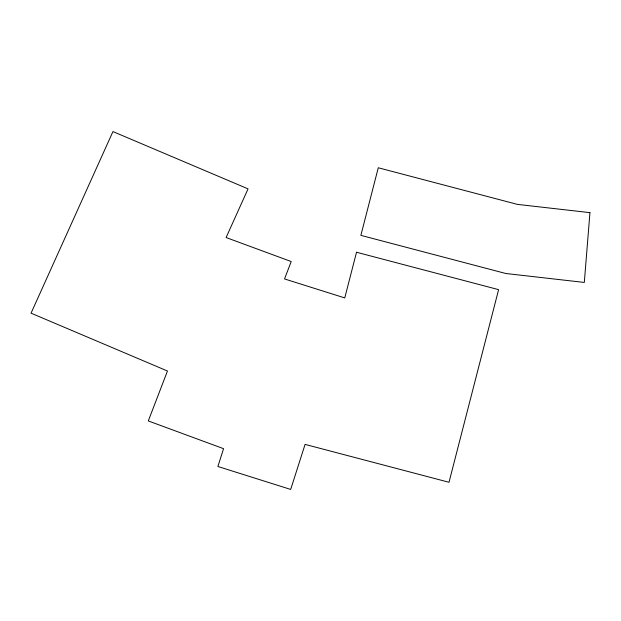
<?xml version="1.0" encoding="UTF-8"?>
<svg xmlns="http://www.w3.org/2000/svg" width="621" height="621" viewBox="0 0 621 621"><rect width="100%" height="100%" fill="white"/><g stroke="black" fill="none" stroke-linecap="round" stroke-linejoin="round"><path stroke-width="0.93" d="M589.95 212.646L584.307 282.439L505.789 273.496L360.871 235.359L378.274 167.763L517.378 204.379L589.95 212.646M356.524 252.25L344.764 297.917L284.534 278.945L291.21 261.542L226.098 237.54L248.051 188.869L112.952 131.574L31.05 313.17L167.468 371.016L148.303 420.937L223.568 448.68L217.886 466.487L290.682 489.426L305.074 444.395L449.006 482.276L498.609 289.65L356.524 252.25"/></g></svg>
